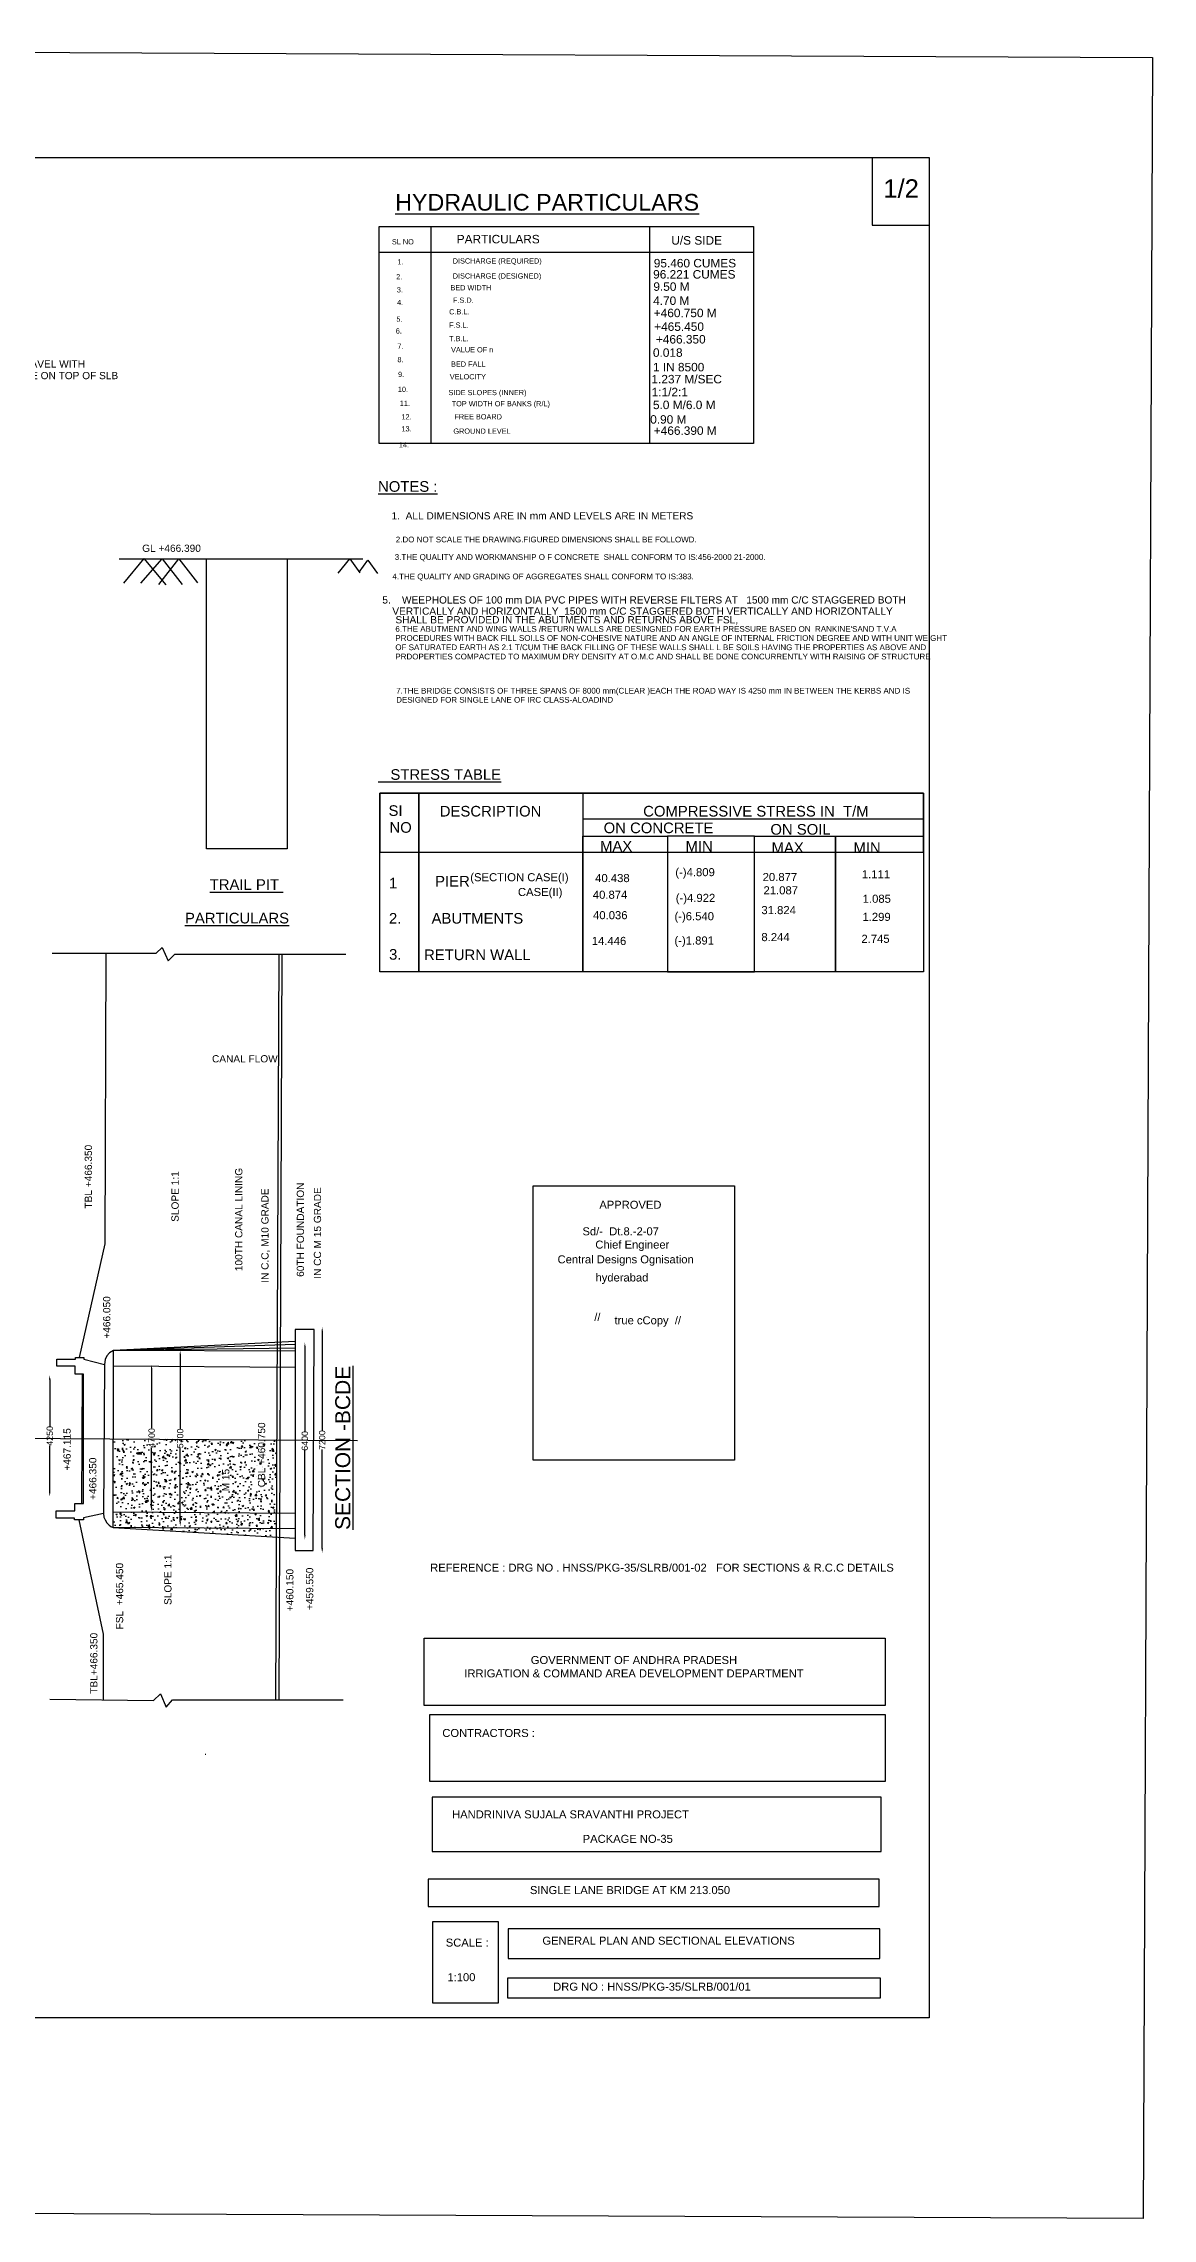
# Model space of a CAD drawing. Header units: metres. Extents: x 2 to 1506, y 6 to 1038.
# Drawn here: x 981 to 1506, y 6 to 1038 of the extents above; entities that cross this region are included whole.
import ezdxf

# ---------------------------------------------------------------- set-up
doc = ezdxf.new("R2010")
doc.units = ezdxf.units.M
doc.header["$MEASUREMENT"] = 0
for name, color, linetype in [('DIMENSION', 7, 'Continuous'), ('DRAWING', 7, 'Continuous'), ('TEXT', 255, 'Continuous')]:
    doc.layers.add(name, color=color, linetype=linetype)
doc.styles.get("Standard").update_dxf_attribs({"font": 'ARIAL_1.TTF'})
doc.dimstyles.get("Standard").update_dxf_attribs({"dimtxt": 3, "dimasz": 2, "dimexe": 0.18, "dimexo": 0.0625, "dimgap": 0.09, "dimtad": 0, "dimdec": 0, "dimzin": 0, "dimdsep": 46, "dimtxsty": 'Standard', "dimcen": 0, "dimse1": 1, "dimse2": 1, "dimadec": 0, "dimazin": 0, "dimtfac": 1, "dimtdec": 0, "dimtofl": 0, "dimtmove": 0, "dimatfit": 3, "dimfxl": 0, "dimtolj": 1, "dimtzin": 0, "dimarcsym": 0})
picture_1 = doc.add_image_def('image1.jpg', size_in_pixel=(7220, 4933))
pattern_1 = [(50, (0, 0), (7.172602, -0.62752), [0.75, -8.25]), (355, (0, 0), (-1.387513, 7.52192), [0.6, -6.6]), (100.45144, (0.598, -0.052), (5.78509, 6.8944), [0.6374, -7.01142]), (46.1842, (0, 2), (10.67241, -1.65519), [1.125, -12.375]), (96.6356, (0.889, 1.862), (9.34662, 9.74119), [0.9561, -10.51714]), (351.1842, (0, 2), (9.34662, 9.74119), [0.9, -9.9]), (21, (1, 1.5), (5.96907, -4.02619), [0.75, -8.25]), (326, (1, 1.5), (2.433153, 7.2515), [0.6, -6.6]), (71.45144, (1.4974, 1.1645), (8.402224, 3.22531), [0.6374, -7.01142]), (37.5, (0, 0), (0.1215986, 3.3289385), [0, -6.52, 0, -6.7, 0, -6.625]), (7.5, (0, 0), (2.630695, 3.944117), [0, -3.82, 0, -6.37, 0, -2.525]), (327.5, (-2.23, 0), (5.3382244, -0.225549), [0, -2.5, 0, -7.8, 0, -10.35]), (317.5, (-3.23, 0), (5.831862, 1.00105), [0, -3.25, 0, -5.18, 0, -7.35])]

# ---------------------------------------------------------------- blocks, each defined once
blk = doc.blocks.new('*D61')
at = {"layer": 'Defpoints', "color": 0, "transparency": 16777216}
for p in [(1038.3, 417.9), (1038, 334.6), (1045.5, 334.6)]:
    blk.add_point(p, dxfattribs=at)
at = {"layer": 'TEXT', "color": 0, "lineweight": -2, "transparency": 16777216}
for p, q in [((1045.5, 415.9), (1045.5, 380.8)), ((1045.5, 336.6), (1045.5, 371.7))]:
    blk.add_line(p, q, dxfattribs=at)
at = {"layer": 'TEXT', "color": 0, "transparency": 16777216}
for points in [[(1045.2, 415.9), (1045.9, 415.9), (1045.5, 417.9)], [(1045.2, 336.6), (1045.9, 336.6), (1045.5, 334.6)]]:
    blk.add_solid(points, dxfattribs=at)
at = {"layer": 'TEXT', "color": 0, "transparency": 16777216, "insert": (1045.5, 376.2), "char_height": 3, "attachment_point": 5, "rotation": 90}
blk.add_mtext('\\A1;5700', dxfattribs=at)
blk = doc.blocks.new('*D62')
at = {"layer": 'Defpoints', "color": 0, "transparency": 16777216}
for p in [(1029.1, 411.2), (1029.8, 341.5), (1032, 341.5)]:
    blk.add_point(p, dxfattribs=at)
at = {"layer": 'TEXT', "color": 0, "lineweight": -2, "transparency": 16777216}
for p, q in [((1032, 409.2), (1032, 381)), ((1032, 343.5), (1032, 371.8))]:
    blk.add_line(p, q, dxfattribs=at)
at = {"layer": 'TEXT', "color": 0, "transparency": 16777216}
for points in [[(1031.6, 409.2), (1032.3, 409.2), (1032, 411.2)], [(1031.6, 343.5), (1032.3, 343.5), (1032, 341.5)]]:
    blk.add_solid(points, dxfattribs=at)
at = {"layer": 'TEXT', "color": 0, "transparency": 16777216, "insert": (1032, 376.4), "char_height": 3, "attachment_point": 5, "rotation": 90}
blk.add_mtext('\\A1;4700', dxfattribs=at)
blk = doc.blocks.new('*D63')
at = {"layer": 'Defpoints', "color": 0, "transparency": 16777216}
for p in [(1104.3, 421.6), (1103.1, 328.3), (1104.6, 328.3)]:
    blk.add_point(p, dxfattribs=at)
at = {"layer": 'TEXT', "color": 0, "lineweight": -2, "transparency": 16777216}
for p, q in [((1104.6, 419.6), (1104.6, 379.5)), ((1104.6, 330.3), (1104.6, 370.4))]:
    blk.add_line(p, q, dxfattribs=at)
at = {"layer": 'TEXT', "color": 0, "transparency": 16777216}
for points in [[(1104.3, 419.6), (1105, 419.6), (1104.6, 421.6)], [(1104.3, 330.3), (1105, 330.3), (1104.6, 328.3)]]:
    blk.add_solid(points, dxfattribs=at)
at = {"layer": 'TEXT', "color": 0, "transparency": 16777216, "insert": (1104.6, 375), "char_height": 3, "attachment_point": 5, "rotation": 90}
blk.add_mtext('\\A1;6400', dxfattribs=at)
blk = doc.blocks.new('*D64')
at = {"layer": 'Defpoints', "color": 0, "transparency": 16777216}
for p in [(1114.1, 428.9), (1112.8, 322), (1114.7, 322)]:
    blk.add_point(p, dxfattribs=at)
at = {"layer": 'TEXT', "color": 0, "lineweight": -2, "transparency": 16777216}
for p, q in [((1112.8, 426.9), (1112.8, 380)), ((1112.8, 324), (1112.8, 370.9))]:
    blk.add_line(p, q, dxfattribs=at)
at = {"layer": 'TEXT', "color": 0, "transparency": 16777216}
for points in [[(1112.5, 426.9), (1113.2, 426.9), (1112.8, 428.9)], [(1112.5, 324), (1113.2, 324), (1112.8, 322)]]:
    blk.add_solid(points, dxfattribs=at)
at = {"layer": 'TEXT', "color": 0, "transparency": 16777216, "insert": (1112.8, 375.4), "char_height": 3, "attachment_point": 5, "rotation": 90}
blk.add_mtext('\\A1;7200', dxfattribs=at)
blk = doc.blocks.new('*D66')
at = {"layer": 'Defpoints', "color": 0, "transparency": 16777216}
for p in [(988.1, 406.1), (983.7, 348.7), (988.1, 348.7)]:
    blk.add_point(p, dxfattribs=at)
at = {"layer": 'TEXT', "color": 0, "lineweight": -2, "transparency": 16777216}
for p, q in [((983.7, 404.1), (983.7, 382)), ((983.7, 350.7), (983.7, 372.8))]:
    blk.add_line(p, q, dxfattribs=at)
at = {"layer": 'TEXT', "color": 0, "transparency": 16777216}
for points in [[(983.3, 404.1), (984, 404.1), (983.7, 406.1)], [(983.3, 350.7), (984, 350.7), (983.7, 348.7)]]:
    blk.add_solid(points, dxfattribs=at)
at = {"layer": 'TEXT', "color": 0, "transparency": 16777216, "insert": (983.7, 377.4), "char_height": 3, "attachment_point": 5, "rotation": 90}
blk.add_mtext('\\A1;4250', dxfattribs=at)

msp = doc.modelspace()

# ---------------------------------------------------------------- hatches: boundary and pattern name
at = {"layer": 'TEXT'}
h = msp.add_hatch(dxfattribs=at)
h.set_pattern_fill('AR-CONC', color=256)
h.set_pattern_definition(pattern_1)
h.paths.add_polyline_path([(1091.3, 375.5), (1013.8, 376), (1013.8, 341.3), (1091.1, 340.9)])
h.paths.add_polyline_path([(1048.7, 370.8), (1048.7, 381.6), (1042.5, 381.6), (1042.5, 370.8)], flags=9)
h.paths.add_polyline_path([(1035.1, 371), (1035.1, 381.9), (1028.9, 381.9), (1028.9, 371)], flags=9)
h.paths.add_polyline_path([(1069.7, 350.2), (1069.7, 362.6), (1064.4, 362.6), (1064.4, 350.2)], flags=24)
h.paths.add_polyline_path([(1086.7, 352.1), (1086.7, 384.6), (1081.4, 384.6), (1081.4, 352.1)], flags=9)
h = msp.add_hatch(dxfattribs=at)
h.set_pattern_fill('AR-CONC', color=256)
h.set_pattern_definition(pattern_1)
h.paths.add_polyline_path([(1091.1, 340.9), (1013.8, 341.3), (1013.8, 333.9), (1091.1, 333.4)])
h = msp.add_hatch(dxfattribs=at)
h.set_pattern_fill('AR-CONC', color=256)
h.set_pattern_definition(pattern_1)
h.paths.add_polyline_path([(1091.1, 333.4), (1013.8, 333.9), (1091.1, 329.4)])

# ---------------------------------------------------------------- linework, layer by layer
for points in [[(1140.2, 682.1), (1397.8, 682.1), (1397.8, 597.4), (1140.2, 597.4)], [(1140.2, 654.2), (1397.8, 654.2), (1397.8, 682.1), (1140.2, 682.1)], [(1140.2, 682.1), (1158.6, 682.1), (1158.6, 597.4), (1140.2, 597.4)], [(1158.6, 682.1), (1236.4, 682.1), (1236.4, 597.4), (1158.6, 597.4)], [(1236.4, 661.8), (1276.5, 661.8), (1276.5, 597.4), (1236.4, 597.4)], [(1276.5, 597.4), (1317.7, 597.4), (1317.7, 661.8), (1276.5, 661.8)], [(1317.7, 661.8), (1356.1, 661.8), (1356.1, 597.4), (1317.7, 597.4)], [(1356.1, 661.8), (1397.8, 661.8), (1397.8, 597.4), (1356.1, 597.4)]]:
    msp.add_lwpolyline(points, close=True)
msp.add_lwpolyline([(1236.4, 670), (1397.8, 670)])
at = {"layer": 'DIMENSION'}
msp.add_lwpolyline([(95, 983.6), (1400.6, 983.6), (1400.6, 101.4), (95, 101.4)], close=True, dxfattribs=at)
msp.add_lwpolyline([(965.3, 376.3), (1129.5, 375.2)], dxfattribs=at)
at = {"layer": 'DRAWING'}
for points in [[(984.9, 606.3), (1034.1, 606.3), (1037, 609), (1039.9, 602.6), (1043, 605.9), (1124, 605.9)], [(997.8, 414.5), (1009.9, 468.4), (1010.4, 606.3)], [(1092.2, 605.9), (1090.7, 252.2)], [(1093.7, 605.9), (1092.2, 252.2)], [(1109, 427.8), (1100, 427.8), (1100, 323), (1108.6, 323), (1109, 427.8)], [(987, 413.8), (995.9, 413.8), (995.9, 414.5), (999.9, 414.5), (999.9, 413.7), (1009.6, 411.2), (1009.2, 340.6), (999.7, 338.5), (999.7, 337.6), (995.5, 337.6), (995.5, 338.4), (986.7, 338.4), (986.7, 341.8), (995.6, 341.8), (995.6, 345.4), (999.7, 345.4), (999.7, 406.7), (995.7, 406.7), (995.7, 410.4), (987, 410.4), (987, 413.8)], [(1009.2, 340.6), (1009.4, 338.8), (1009.9, 337.5), (1010.8, 336.2), (1011.8, 335), (1012.6, 334.4), (1013.8, 333.9), (1013.9, 417.9)], [(1100, 422.1), (1013.9, 417.9), (1012, 416.8), (1010.8, 415.3), (1010, 413.6), (1009.6, 411.2)], [(1100, 420.7), (1013.9, 417.9)], [(1100, 419), (1013.9, 417.9)], [(1100, 417.5), (1013.9, 417.9)], [(999, 406.7), (998.8, 345.4)], [(1013.9, 410.6), (1100, 410)], [(1013.8, 341.3), (1100, 340.8)], [(1009.1, 252.2), (1009.1, 283.4), (997.6, 337.6)], [(1013.8, 333.9), (1100, 328.9)], [(1100, 333.3), (1013.8, 333.9)], [(983.8, 252.5), (1032.8, 251.9), (1036.2, 255), (1038.9, 248.8), (1041.8, 252.2), (1122.8, 252.2)]]:
    msp.add_lwpolyline(points, dxfattribs=at)
at = {"layer": 'TEXT'}
for points in [[(1373.5, 983.7), (1373.5, 951.6), (1400.7, 951.6)], [(1164.4, 950.9), (1164.4, 848)], [(1267.9, 950.9), (1267.9, 848)], [(1139.8, 938.7), (1317.3, 938.7)], [(1016.6, 793.3), (1132.1, 793.3)], [(1028.3, 793.4), (1018.6, 781.8)], [(1026.9, 781.8), (1037, 793.3), (1046.5, 781.1)], [(1028.3, 793.4), (1038.7, 780.9)], [(1035.4, 781.2), (1044.9, 793.3), (1053.7, 781.9)], [(1096.3, 793.5), (1096.3, 655.8), (1058, 655.8), (1058, 793.3)], [(1120.4, 786.5), (1126, 793.3), (1130.6, 786.6)], [(1130.4, 787), (1134.5, 792.6), (1139.1, 786.3)]]:
    msp.add_lwpolyline(points, dxfattribs=at)
for points in [[(1139.8, 950.9), (1317.3, 950.9), (1317.3, 848), (1139.8, 848)], [(1212.9, 495.9), (1308.3, 495.9), (1308.3, 365.9), (1212.9, 365.9)], [(1161.1, 281.4), (1379.7, 281.4), (1379.7, 249.6), (1161.1, 249.6)], [(1163.9, 245.3), (1379.7, 245.3), (1379.7, 213.5), (1163.9, 213.5)], [(1377.8, 206), (1164.9, 206), (1164.9, 180.3), (1377.8, 180.3)], [(1376.8, 167.2), (1163, 167.2), (1163, 154.2), (1376.8, 154.2)], [(1165.2, 147.1), (1196.3, 147.1), (1196.3, 108.3), (1165.2, 108.3)], [(1377.2, 143.6), (1200.9, 143.6), (1200.9, 129.5), (1377.2, 129.5)], [(1377.5, 120.2), (1200.7, 120.2), (1200.7, 110.9), (1377.5, 110.9)]]:
    msp.add_lwpolyline(points, close=True, dxfattribs=at)

# ---------------------------------------------------------------- texts
for s, height, p in [('%%UNOTES :', 5.04, (1139.3, 825.1)), ('%%U   STRESS TABLE', 5.043, (1139.3, 688.5)), ('   SI', 5.04, (1138.4, 671.4)), ('   DESCRIPTION', 5.043, (1162.7, 671.1)), ('   COMPRESSIVE STRESS IN  T/M', 5.043, (1259.1, 671.1)), ('    NO', 5.04, (1136.9, 663.4)), ('    ON CONCRETE', 5.043, (1238.4, 663.2)), ('   ON SOIL', 5.04, (1319.4, 662.5)), ('      MAX', 5.04, (1232.8, 654.5)), ('      MIN', 5.04, (1273.3, 654.5)), ('      MAX', 5.04, (1314.1, 653.8)), ('      MIN ', 5.04, (1352.9, 653.8)), ('%%UTRAIL PIT ', 5.043, (1059.5, 636.3)), ('     1', 5.04, (1134.7, 637)), ('   PIER', 5.04, (1160.5, 637.9)), ('%%UPARTICULARS', 5.043, (1047.8, 620.4)), ('     2.', 5.04, (1134.7, 620.3)), ('   ABUTMENTS', 5.043, (1158.8, 620.3)), ('    3.', 5.04, (1136.7, 603.2)), ('    RETURN WALL ', 5.043, (1153.3, 603))]:
    msp.add_text(s, height=height).set_placement(p)
for s, height, p in [('1/2', 8.68, (1378.8, 964.6)), ('PARTICULARS', 4.021, (1176.6, 942.9)), ('U/S SIDE', 4.02, (1278.3, 942.3)), ('96.221 CUMES', 4.021, (1269.7, 926.2)), ('95.460 CUMES', 4.021, (1270, 931.5)), ('9.50 M', 4.02, (1269.8, 920.4)), ('4.70 M', 4.02, (1269.7, 913.7)), ('+460.750 M', 4.02, (1270, 907.9)), ('+465.450', 4.02, (1270.2, 901.4)), ('+466.350', 4.02, (1271, 895.4)), ('IN BOTH WAYS OVER 225 TH COMPACTED GRAVEL WITH ', 3.43, (867.3, 884)), ('0.018', 4.02, (1269.6, 889.1)), ('50-100-50TH WEARING COAT IN CCM-35 GRADE ON TOP OF SLB', 3.43, (867.3, 878.5)), ('1.237 M/SEC', 4.021, (1268.9, 876.5)), ('1 IN 8500', 4.02, (1269.6, 882.2)), ('1:1/2:1', 4.02, (1269, 870.4)), ('5.0 M/6.0 M', 4.021, (1269.6, 864.3)), ('0.90 M', 4.02, (1268.3, 857.4)), ('+466.390 M', 4.02, (1270, 852.1)), ('    1.  ALL DIMENSIONS ARE IN mm AND LEVELS ARE IN METERS', 3.43, (1140.4, 812)), ('GL +466.390', 3.43, (1027.5, 796.6)), ('3.THE QUALITY AND WORKMANSHIP O F CONCRETE  SHALL CONFORM TO IS:456-2000 21-2000.', 2.715, (1147.2, 792.8)), ('2.DO NOT SCALE THE DRAWING.FIGURED DIMENSIONS SHALL BE FOLLOWD.', 2.715, (1147.7, 801.1)), ('4.THE QUALITY AND GRADING OF AGGREGATES SHALL CONFORM TO IS:383.', 2.715, (1146.1, 783.6)), (' 5.    WEEPHOLES OF 100 mm DIA PVC PIPES WITH REVERSE FILTERS AT   1500 mm C/C STAGGERED BOTH', 3.43, (1140, 772.1)), ('  VERTICALLY AND HORIZONTALLY  1500 mm C/C STAGGERED BOTH VERTICALLY AND HORIZONTALLY', 3.43, (1143.4, 766.8)), ('  SHALL BE PROVIDED IN THE ABUTMENTS AND RETURNS ABOVE FSL,', 3.43, (1144.9, 762.7)), ("6.THE ABUTMENT AND WING WALLS /RETURN WALLS ARE DESINGNED FOR EARTH PRESSURE BASED ON  RANKINE'SAND T.V.A", 2.715, (1147.5, 758.7)), ('PROCEDURES WITH BACK FILL SOI.LS OF NON-COHESIVE NATURE AND AN ANGLE OF INTERNAL FRICTION DEGREE AND WITH UNIT WEIGHT ', 2.715, (1147.5, 754.4)), ('OF SATURATED EARTH AS 2.1 T/CUM THE BACK FILLING OF THESE WALLS SHALL L BE SOILS HAVING THE PROPERTIES AS ABOVE AND ', 2.715, (1147.5, 750)), ('PRDOPERTIES COMPACTED TO MAXIMUM DRY DENSITY AT O.M.C AND SHALL BE DONE CONCURRENTLY WITH RAISING OF STRUCTURE  ', 2.715, (1147.5, 745.6)), ('7.THE BRIDGE CONSISTS OF THREE SPANS OF 8000 mm(CLEAR )EACH THE ROAD WAY IS 4250 mm IN BETWEEN THE KERBS AND IS ', 2.715, (1147.9, 729.4)), ('DESIGNED FOR SINGLE LANE OF IRC CLASS-ALOADIND', 2.715, (1147.9, 725.1)), ('(SECTION CASE(I)', 3.827, (1183, 640.4)), ('40.438', 3.83, (1242.2, 640)), ('(-)4.809', 3.83, (1280.2, 642.8)), ('20.877', 3.83, (1321.6, 640.5)), ('1.111', 3.83, (1368.6, 641.8)), ('CASE(II)', 3.83, (1205.6, 633.4)), ('40.874', 3.83, (1241.1, 632.1)), ('(-)4.922', 3.83, (1280.4, 630.6)), ('21.087', 3.83, (1322, 634.2)), ('1.085', 3.83, (1369, 630.2)), ('40.036', 3.83, (1241.2, 622.4)), ('(-)6.540', 3.83, (1279.8, 621.9)), ('31.824', 3.83, (1321, 624.8)), ('1.299', 3.83, (1368.9, 621.6)), ('14.446', 3.83, (1240.6, 610.2)), ('(-)1.891', 3.83, (1279.8, 610.4)), ('8.244', 3.83, (1321, 612)), ('2.745', 3.83, (1368.4, 611.2)), ('CANAL FLOW', 3.43, (1060.6, 554.5)), ('APPROVED', 3.79, (1244.2, 485.1)), ('Sd/-  Dt.8.-2-07', 3.795, (1236.2, 472.5)), ('Chief Engineer', 3.795, (1242.3, 466.2)), ('Central Designs Ognisation', 3.795, (1224.4, 459.2)), ('hyderabad', 3.79, (1242.4, 450.6)), ('//', 3.79, (1241.8, 431.9)), ('true cCopy  //', 3.795, (1251.4, 430.3)), ('REFERENCE : DRG NO . HNSS/PKG-35/SLRB/001-02   FOR SECTIONS & R.C.C DETAILS', 3.795, (1164, 313)), (' CONTRACTORS :', 3.795, (1168.3, 234.6)), ('.', 3.43, (1056.9, 226.1)), ('HANDRINIVA SUJALA SRAVANTHI PROJECT', 3.795, (1174.4, 196)), ('PACKAGE NO-35', 3.795, (1236.3, 184.4)), ('SINGLE LANE BRIDGE AT KM 213.050', 3.795, (1211.3, 160.1)), ('SCALE :', 3.79, (1171.4, 135.2)), ('GENERAL PLAN AND SECTIONAL ELEVATIONS ', 3.795, (1217.2, 136.1)), ('1:100', 3.79, (1172.2, 118.8)), ('DRG NO : HNSS/PKG-35/SLRB/001/01', 3.795, (1222.3, 114.3))]:
    msp.add_text(s, height=height, dxfattribs=at).set_placement(p)
for s, height, p in [('TBL +466.350', 3.43, (1003.7, 485.2)), ('SLOPE 1:1', 3.43, (1044.8, 478.9)), ('100TH CANAL LINING ', 3.43, (1075, 455.5)), ('60TH FOUNDATION ', 3.43, (1104.2, 452.8)), ('IN CC M 15 GRADE', 3.43, (1112.3, 451.9)), ('IN C.C, M10 GRADE', 3.43, (1087.4, 450)), ('+466.050', 3.43, (1012.4, 423.5)), ('%%USECTION -BCDE', 7.11, (1126.1, 332.8)), ('CBL +460.750', 3.43, (1085.8, 353)), ('+467.115', 3.43, (993.6, 360.9)), ('+466.350', 3.43, (1005.8, 347)), ('M 15', 3.43, (1068.8, 351.1)), ('SLOPE 1:1', 3.43, (1041.4, 297.2)), ('FSL  +465.450', 3.43, (1018.5, 285.6)), ('+460.150', 3.43, (1099.2, 294.2)), ('+459.550', 3.43, (1108.6, 294.8)), ('TBL+466.350', 3.43, (1006.3, 255.1))]:
    msp.add_text(s, height=height, rotation=90, dxfattribs=at).set_placement(p)
for s, insert, char_height, width, attachment_point in [('{\\L\\PHYDRAULIC PARTICULARS  }                        ', (1147.4, 979.5), 7.899, 335.94, 1), (' SL NO', (1144.9, 944.9), 2.48, 18.29, 1), ('2.', (1147.9, 928.3), 2.48, 3.662, 1), ('1.', (1148.5, 935.4), 2.48, 3.662, 1), ('DISCHARGE (REQUIRED)', (1174.7, 935.8), 2.481, 69.167, 1), ('DISCHARGE (DESIGNED)', (1174.7, 928.7), 2.481, 68.85, 1), ('3.', (1148.2, 922.1), 2.48, 3.662, 1), ('BED WIDTH', (1173.6, 923.1), 2.48, 31.312, 1), ('5.', (1148, 908.2), 2.48, 3.662, 1), ('4.', (1148.3, 916.1), 2.48, 3.662, 1), ('C.B.L.', (1173, 911.7), 2.48, 15.16, 1), ('F.S.D.', (1174.8, 917.2), 2.48, 15.289, 1), ('6.', (1147.7, 902.6), 2.48, 3.662, 1), ('T.B.L.', (1173, 899), 2.48, 14.673, 1), ('F.S.L.', (1173, 905.4), 2.48, 14.337, 1), ('7.', (1148.5, 895.4), 2.48, 3.662, 1), ('8.', (1148.5, 889), 2.48, 3.662, 1), ('VALUE OF n', (1173.9, 893.7), 2.48, 32.744, 1), ('9.', (1148.8, 882), 2.48, 3.662, 1), ('VELOCITY', (1173.3, 880.9), 2.48, 28.309, 1), ('BED FALL', (1173.9, 886.9), 2.48, 26.482, 1), ('10.', (1148.7, 874.9), 2.48, 3.662, 1), ('11.', (1149.6, 868.3), 2.48, 3.662, 1), ('SIDE SLOPES (INNER)', (1172.7, 873.4), 2.481, 252.101, 1), ('TOP WIDTH OF BANKS (R/L)', (1174.2, 868.1), 2.481, 76.804, 1), ('12.', (1150.4, 861.9), 2.48, 3.662, 1), ('13.', (1150.4, 856.2), 2.48, 3.662, 1), ('FREE BOARD', (1175.5, 861.9), 2.48, 36.526, 1), ('14.', (1149.2, 848.6), 2.48, 3.662, 1), ('GROUND LEVEL', (1175, 855.1), 2.481, 69.17, 1), ('GOVERNMENT OF ANDHRA PRADESH\\PIRRIGATION & COMMAND AREA DEVELOPMENT DEPARTMENT', (1260.6, 267.9), 3.795, 168.569, 5)]:
    msp.add_mtext(s, dxfattribs=dict(at, insert=insert, char_height=char_height, width=width, attachment_point=attachment_point))

# ---------------------------------------------------------------- dimensions: what is measured, and where the dimension line sits
for base, p1, p2, text, picture, middle in [((1112.8, 322), (1114.1, 428.9), (1114.7, 322), '7200', '*D64', (1112.8, 375.4)), ((1045.5, 334.6), (1038.3, 417.9), (1038, 334.6), '5700', '*D61', (1045.5, 376.2)), ((1104.6, 328.3), (1104.3, 421.6), (1103.1, 328.3), '6400', '*D63', (1104.6, 375)), ((983.7, 348.7), (988.1, 406.1), (988.1, 348.7), '4250', '*D66', (983.7, 377.4)), ((1032, 341.5), (1029.1, 411.2), (1029.8, 341.5), '4700', '*D62', (1032, 376.4))]:
    dim = msp.add_linear_dim(base=base, p1=p1, p2=p2, angle=90, text=text, dimstyle='Standard', dxfattribs=at)
    dim.commit()
    dim.dimension.update_dxf_attribs({"geometry": picture, "text_midpoint": middle})

# ---------------------------------------------------------------- pictures from other files: only their frames are drawn
at = {"layer": 'TEXT', "color": 2}
image = msp.add_image(picture_1, insert=(1.9, 12.8), size_in_units=(1500, 1024.9), rotation=-0.2512, dxfattribs=dict(at, fade=28))
image.dxf.flags = 7

doc.saveas('drawing.dxf')
